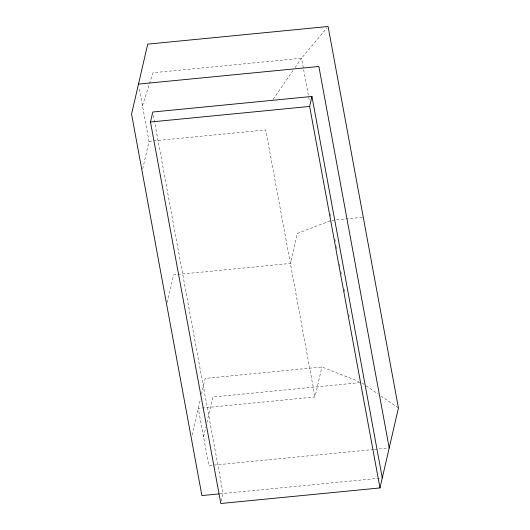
<?xml version="1.0" encoding="UTF-8"?>
<svg xmlns="http://www.w3.org/2000/svg" width="530" height="530" viewBox="0 0 530 530"><rect width="100%" height="100%" fill="white"/><g stroke="black" fill="none" stroke-linecap="round" stroke-linejoin="round"><path stroke-width="0.4" stroke-dasharray="2.65 1.99" d="M142.663 168.944L149.043 141.331L139.079 87.311M167.281 302.471L173.661 274.851L290.374 263.443L297.297 233.465L331.435 220.361L362.447 217.327M192.085 435.203L200.459 398.911M201.552 394.174L205.196 378.4L321.909 366.985L359.048 381.6M203.553 436.992L205.766 427.399M206.872 422.595L212.782 397.016L361.327 382.494M221.348 501.194L223.123 493.509L153.09 113.639M373.551 449.5L208.827 465.598L198.273 408.378L314.992 396.963L321.909 366.985M142.477 105.728L149.235 84.528M149.486 83.74L152.991 72.749L301.537 58.227L327.03 27.772M273.142 99.269L293.163 70.338M295.024 67.641L301.537 58.227L309.46 101.19M149.043 141.331L265.755 129.923L314.992 396.963M374.379 449.413L389.205 447.969M219.864 493.827L382.282 477.947M361.997 382.958L365.375 385.277M366.051 385.741L378.195 394.082M380.891 395.936L397.758 407.53M330.236 213.875L330.687 216.306M334.867 239.003L335.318 241.435M336.212 246.298L336.663 248.729M339.505 264.132L339.949 266.57M340.85 271.433L341.3 273.864M344.136 289.267L344.586 291.699M348.773 314.396L349.217 316.827"/><path stroke-width="0.79" d="M219.042 493.907L201.903 495.583L131.566 114.089L147.718 44.136L328.096 26.5L398.434 407.994L379.977 487.938L220.818 503.5L150.48 122.006L152.792 112.016L311.945 96.453L382.282 477.947M379.977 487.938L309.639 106.444L311.945 96.453M138.489 84.111L318.868 66.475L389.205 447.969M150.48 122.006L309.639 106.444"/></g></svg>
